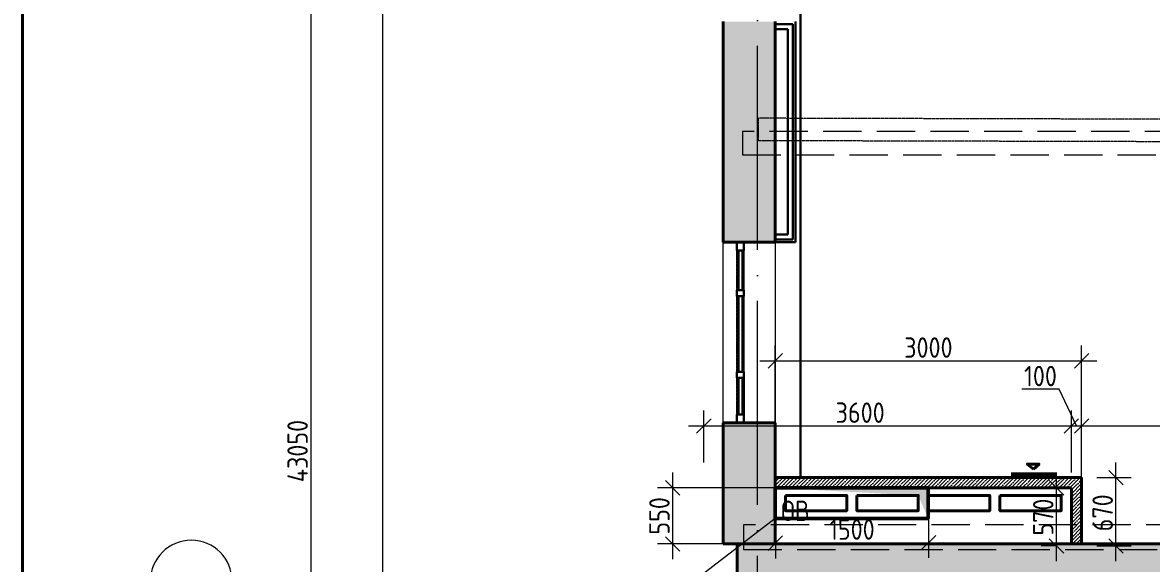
# Model space of a CAD drawing. Header units: millimetres. Extents: x -269164 to 430575, y -569542 to 36130.
# Drawn here: x 165045 to 176099, y -409892 to -404590 of the extents above; entities that cross this region are included whole.
import ezdxf

# ---------------------------------------------------------------- set-up
doc = ezdxf.new("R2010")
doc.units = ezdxf.units.MM
for name, pattern in [('ADSK_Линия сетки', [25, 20, -2.5, 0, -2.5]), ('ADSK_Сверху', [4.5, 3, -1.5]), ('GOST2.303 4', [7, 5, -2, 0])]:
    doc.linetypes.add(name, pattern=pattern)
for name, color, linetype, lineweight in [('Витраж', 7, 'Continuous', 18), ('Каркас', 7, 'Continuous', 18), ('Марки', 7, 'Continuous', 20), ('Марки помещений', 7, 'Continuous', 20), ('Обобщенные модели', 7, 'Continuous', 18), ('Оси', 7, 'Continuous', 9), ('Панели витража', 7, 'Continuous', 18), ('Размеры', 7, 'Continuous', 9), ('Стены внутренние', 7, 'Continuous', 18), ('Стены наружные', 7, 'Continuous', 18), ('Стены штриховка', 7, 'Continuous', 18), ('Узлы', 7, 'Continuous', 18)]:
    doc.layers.add(name, color=color, linetype=linetype, lineweight=lineweight)
doc.styles.add('GOST Common', font='GOST_Common.ttf', dxfattribs={"width": 0.9, "height": 200})
doc.styles.add('GOST Common_2', font='GOST_Common.ttf', dxfattribs={"width": 0.9, "height": 250})
doc.dimstyles.new('ADSK_Основной_2_5_мм', dxfattribs={"dimscale": 304.8, "dimtxt": 251.428749, "dimasz": 0.463911, "dimexe": 0.492126, "dimexo": 0.492126, "dimgap": 0.098425, "dimtad": 1, "dimdec": 1, "dimrnd": 0.1, "dimdsep": 46, "dimtxsty": 'GOST Common', "dimblk1": 'OBLIQUE', "dimblk2": 'OBLIQUE', "dimsah": 1, "dimcen": 0.09, "dimdle": 0.492126, "dimazin": 2, "dimtfac": 1, "dimtdec": 4, "dimtix": 1, "dimtmove": 0, "dimatfit": 3, "dimfxl": 1, "dimtvp": 1, "dimtfill": 1, "dimtolj": 1, "dimtzin": 0, "dimlwd": 20, "dimlwe": 20, "dimarcsym": 2})
doc.dimstyles.new('ADSK_Основной_2_мм_Округление_до_1_мм', dxfattribs={"dimscale": 304.8, "dimtxt": 201.142999, "dimasz": 0.463911, "dimexe": 0.492126, "dimexo": 0.492126, "dimgap": 0.098425, "dimtad": 1, "dimdec": 0, "dimdsep": 46, "dimtxsty": 'GOST Common', "dimblk1": 'OBLIQUE', "dimblk2": 'OBLIQUE', "dimsah": 1, "dimcen": 0.09, "dimdle": 0.492126, "dimazin": 2, "dimtfac": 1, "dimtdec": 4, "dimtix": 1, "dimtmove": 0, "dimatfit": 3, "dimfxl": 1, "dimtvp": 1, "dimtolj": 1, "dimtzin": 0, "dimlwd": 20, "dimlwe": 20, "dimarcsym": 2})
doc.dimstyles.new('ADSK_Основной_2_мм_Округление_до_1_мм_1', dxfattribs={"dimscale": 304.8, "dimtxt": 201.142999, "dimasz": 0.463911, "dimexe": 0.492126, "dimexo": 0.492126, "dimgap": 0.098425, "dimtad": 1, "dimdec": 0, "dimdsep": 46, "dimtxsty": 'GOST Common', "dimblk1": 'OBLIQUE', "dimblk2": 'OBLIQUE', "dimsah": 1, "dimcen": 0.09, "dimdle": 0.492126, "dimazin": 2, "dimtfac": 1, "dimtdec": 4, "dimtix": 1, "dimtmove": 1, "dimatfit": 3, "dimfxl": 1, "dimtvp": 1, "dimtolj": 1, "dimtzin": 0, "dimlwd": 20, "dimlwe": 20, "dimarcsym": 2})

# ---------------------------------------------------------------- blocks, each defined once
blk = doc.blocks.new('Прямоугольный импост - 70х20_60мм-1426885-03 План 3-го этажа маркировочный')
at = {"layer": 'Витраж', "color": 253, "linetype": 'ADSK_Сверху', "true_color": 0xaaaaaa}
for p, q in [((-5936, 19885), (-6006, 19885)), ((-6006, 19805), (-6006, 19885)), ((-5936, 19805), (-5936, 19885)), ((-6006, 19385), (-6006, 19415)), ((-5936, 19385), (-5936, 19415))]:
    blk.add_line(p, q, dxfattribs=at)
blk = doc.blocks.new('Прямоугольный импост - 70х20_60мм-1424482-03 План 3-го этажа маркировочный')
at = {"layer": 'Витраж', "color": 253, "linetype": 'ADSK_Сверху', "true_color": 0xaaaaaa}
for p, q in [((-80, 35), (0, 35)), ((0, 35), (0, -35)), ((0, -35), (-80, -35))]:
    blk.add_line(p, q, dxfattribs=at)
blk = doc.blocks.new('Прямоугольный импост - 70х20_60мм-1424483-03 План 3-го этажа маркировочный')
at = {"layer": 'Витраж', "color": 253, "linetype": 'ADSK_Сверху', "true_color": 0xaaaaaa}
for p, q in [((0, 35), (-80, 35)), ((0, -35), (0, 35)), ((-80, -35), (0, -35))]:
    blk.add_line(p, q, dxfattribs=at)
blk = doc.blocks.new('Прямоугольный импост - 70х20_60мм-1225850-03 План 3-го этажа маркировочный')
at = {"layer": 'Витраж', "color": 253, "linetype": 'ADSK_Сверху', "true_color": 0xaaaaaa}
for p, q in [((-6144, 27281), (-6144, 27311)), ((-6074, 27281), (-6074, 27311)), ((-6144, 26511), (-6144, 26541)), ((-6074, 26511), (-6074, 26541))]:
    blk.add_line(p, q, dxfattribs=at)
blk = doc.blocks.new('Прямоугольный импост - 70х20_60мм-1225113-03 План 3-го этажа маркировочный')
at = {"layer": 'Витраж', "color": 253, "linetype": 'ADSK_Сверху', "true_color": 0xaaaaaa}
for p, q in [((41024, 2435), (40994, 2435)), ((41464, 2435), (41384, 2435)), ((41464, 2365), (41464, 2435)), ((41024, 2365), (40994, 2365)), ((41464, 2365), (41384, 2365))]:
    blk.add_line(p, q, dxfattribs=at)
blk = doc.blocks.new('Прямоугольный импост - 70х60мм-1424480-03 План 3-го этажа маркировочный')
at = {"layer": 'Витраж', "color": 253, "linetype": 'ADSK_Сверху', "true_color": 0xaaaaaa}
for p, q in [((-30, 35), (30, 35)), ((30, -35), (-30, -35))]:
    blk.add_line(p, q, dxfattribs=at)
blk = doc.blocks.new('Прямоугольный импост - 70х60мм-1225009-03 План 3-го этажа маркировочный')
at = {"layer": 'Витраж', "color": 253, "linetype": 'ADSK_Сверху', "true_color": 0xaaaaaa}
for p, q in [((41024, 2435), (41024, 2365)), ((41384, 2435), (41024, 2435)), ((41384, 2365), (41384, 2435)), ((41384, 2365), (41024, 2365))]:
    blk.add_line(p, q, dxfattribs=at)
blk = doc.blocks.new('Прямоугольный импост - 70х60мм-1426887-03 План 3-го этажа маркировочный')
at = {"layer": 'Витраж', "color": 253, "linetype": 'ADSK_Сверху', "true_color": 0xaaaaaa}
for p, q in [((-5936, 19805), (-6006, 19805)), ((-6006, 19415), (-6006, 19805)), ((-5936, 19415), (-5936, 19805)), ((-6006, 19415), (-5936, 19415))]:
    blk.add_line(p, q, dxfattribs=at)
blk = doc.blocks.new('Прямоугольный импост - 70х60мм-1229542-03 План 3-го этажа маркировочный')
at = {"layer": 'Витраж', "color": 253, "linetype": 'ADSK_Сверху', "true_color": 0xaaaaaa}
for p, q in [((-6074, 27281), (-6144, 27281)), ((-6144, 26541), (-6144, 27281)), ((-6074, 26541), (-6074, 27281)), ((-6144, 26541), (-6074, 26541))]:
    blk.add_line(p, q, dxfattribs=at)
blk = doc.blocks.new('Системная панель - _AR_Стекло_40мм_привязка по центру-V30-03 План 3-го этажа маркировочный')
at = {"layer": 'Панели витража', "lineweight": 30}
for p, q in [((180, 20), (-180, 20)), ((-180, 20), (-180, -20)), ((180, -20), (180, 20)), ((-180, -20), (180, -20))]:
    blk.add_line(p, q, dxfattribs=at)
blk = doc.blocks.new('Прямоугольный импост - 70х40_60мм-V7-03 План 3-го этажа маркировочный')
at = {"layer": 'Витраж'}
for p, q in [((41024, 2435), (41384, 2435)), ((41024, 2365), (41384, 2365))]:
    blk.add_line(p, q, dxfattribs=at)
blk = doc.blocks.new('Прямоугольный импост - 70х20_60мм-V31-03 План 3-го этажа маркировочный')
at = {"layer": 'Витраж', "lineweight": 30}
for p, q in [((-80, 35), (0, 35)), ((-80, -35), (-80, 35)), ((0, 35), (0, -35)), ((0, -35), (-80, -35))]:
    blk.add_line(p, q, dxfattribs=at)
blk = doc.blocks.new('Прямоугольный импост - 70х20_60мм-V32-03 План 3-го этажа маркировочный')
at = {"layer": 'Витраж', "lineweight": 30}
for p, q in [((0, 35), (-80, 35)), ((-80, 35), (-80, -35)), ((0, -35), (0, 35)), ((-80, -35), (0, -35))]:
    blk.add_line(p, q, dxfattribs=at)
blk = doc.blocks.new('Системная панель - _AR_Стекло_40мм_привязка по центру-V33-03 План 3-го этажа маркировочный')
at = {"layer": 'Панели витража', "lineweight": 30}
for p, q in [((195, 20), (-195, 20)), ((-195, 20), (-195, -20)), ((195, -20), (195, 20)), ((-195, -20), (195, -20))]:
    blk.add_line(p, q, dxfattribs=at)
blk = doc.blocks.new('Прямоугольный импост - 70х40_60мм-1426886-03 План 3-го этажа маркировочный')
at = {"layer": 'Витраж'}
for p, q in [((-6006, 19805), (-6006, 19415)), ((-5936, 19805), (-5936, 19415))]:
    blk.add_line(p, q, dxfattribs=at)
blk = doc.blocks.new('Системная панель - _AR_Стекло_40мм_привязка по центру-1225896-03 План 3-го этажа маркировочный')
at = {"layer": 'Панели витража', "lineweight": 30}
for p, q in [((370, 20), (-370, 20)), ((-370, 20), (-370, -20)), ((370, -20), (370, 20)), ((-370, -20), (370, -20))]:
    blk.add_line(p, q, dxfattribs=at)
blk = doc.blocks.new('Прямоугольный импост - 70х40_60мм-1229684-03 План 3-го этажа маркировочный')
at = {"layer": 'Витраж'}
for p, q in [((-6144, 27281), (-6144, 26541)), ((-6074, 27281), (-6074, 26541))]:
    blk.add_line(p, q, dxfattribs=at)
blk = doc.blocks.new('Прямоугольный импост - 70х60мм-V35-03 План 3-го этажа маркировочный')
at = {"layer": 'Витраж', "lineweight": 30}
for p, q in [((-30, 35), (30, 35)), ((-30, -35), (-30, 35)), ((30, 35), (30, -35)), ((30, -35), (-30, -35))]:
    blk.add_line(p, q, dxfattribs=at)
blk = doc.blocks.new('Ось сетки - Круг_Ø8 мм-6577-03 План 3-го этажа маркировочный')
at = {"layer": 'Оси', "lineweight": 20}
for start, end in [(360, 180), (180, 360)]:
    blk.add_arc((0, 0), 4, start, end, dxfattribs=at)
blk = doc.blocks.new('_Oblique')
at = {"color": 0, "linetype": 'ByBlock', "lineweight": -2}
blk.add_line((-0.5, -0.5), (0.5, 0.5), dxfattribs=at)
blk = doc.blocks.new('*D10045')
at = {"layer": 'Defpoints', "color": 0, "lineweight": 40, "transparency": 16777216}
for p in [(168668, -393765), (168568, -410065), (168668, -410065)]:
    blk.add_point(p, dxfattribs=at)
at = {"layer": 'Размеры', "color": 0, "lineweight": 20, "transparency": 16777216}
for p, q in [((168568, -393615), (168568, -410215)), ((168518, -393765), (168418, -393765)), ((168518, -410065), (168418, -410065))]:
    blk.add_line(p, q, dxfattribs=at)
at = {"layer": 'Размеры', "color": 0, "lineweight": 20, "transparency": 16777216, "xscale": 141.4, "yscale": 141.4, "zscale": 141.4}
for p, rotation in [((168568, -393765), 90), ((168568, -410065), 270)]:
    blk.add_blockref('_Oblique', p, dxfattribs=dict(at, rotation=rotation))
at = {"layer": 'Размеры', "color": 0, "lineweight": 20, "transparency": 16777216, "insert": (168438, -401915), "char_height": 200, "width": 889.8, "attachment_point": 5, "rotation": 90, "style": 'GOST Common', "bg_fill": 3, "box_fill_scale": 1.1, "bg_fill_color": 256, "bg_fill_true_color": 13158600, "bg_fill_transparency": 0}
blk.add_mtext('\\A1;16300', dxfattribs=at)
blk = doc.blocks.new('*D10050')
at = {"layer": 'Defpoints', "color": 0, "lineweight": 40, "transparency": 16777216}
for p in [(167968, -387265), (167868, -430315), (167968, -430315)]:
    blk.add_point(p, dxfattribs=at)
at = {"layer": 'Размеры', "color": 0, "lineweight": 20, "transparency": 16777216}
for p, q in [((167868, -387115), (167868, -430465)), ((167818, -387265), (167718, -387265)), ((167818, -430315), (167718, -430315))]:
    blk.add_line(p, q, dxfattribs=at)
at = {"layer": 'Размеры', "color": 0, "lineweight": 20, "transparency": 16777216, "xscale": 141.4, "yscale": 141.4, "zscale": 141.4}
for p, rotation in [((167868, -387265), 90), ((167868, -430315), 270)]:
    blk.add_blockref('_Oblique', p, dxfattribs=dict(at, rotation=rotation))
at = {"layer": 'Размеры', "color": 0, "lineweight": 20, "transparency": 16777216, "insert": (167738, -408790), "char_height": 200, "width": 971.62, "attachment_point": 5, "rotation": 90, "style": 'GOST Common', "bg_fill": 3, "box_fill_scale": 1.1, "bg_fill_color": 256, "bg_fill_true_color": 13158600, "bg_fill_transparency": 0}
blk.add_mtext('\\A1;43050', dxfattribs=at)
blk = doc.blocks.new('*D10124')
at = {"layer": 'Defpoints', "color": 0, "lineweight": 40, "transparency": 16777216}
for p in [(172414, -409151), (173914, -409151), (173916, -409688)]:
    blk.add_point(p, dxfattribs=at)
at = {"layer": 'Размеры', "color": 0, "lineweight": 20, "transparency": 16777216}
for p, q in [((172415, -409301), (172417, -409843)), ((173915, -409301), (173917, -409838)), ((172266, -409694), (174066, -409687))]:
    blk.add_line(p, q, dxfattribs=at)
at = {"layer": 'Размеры', "color": 0, "lineweight": 20, "transparency": 16777216, "xscale": 141.4, "yscale": 141.4, "zscale": 141.4}
for p, rotation in [((172416, -409693), 180.2248707919545), ((173916, -409688), 0.2248707919544707)]:
    blk.add_blockref('_Oblique', p, dxfattribs=dict(at, rotation=rotation))
at = {"layer": 'Размеры', "color": 0, "lineweight": 20, "transparency": 16777216, "insert": (173166, -409560), "char_height": 200, "width": 560.47, "attachment_point": 5, "rotation": 0.2249, "style": 'GOST Common'}
blk.add_mtext('\\A1;1500', dxfattribs=at)
blk = doc.blocks.new('*D10125')
at = {"layer": 'Defpoints', "color": 0, "lineweight": 40, "transparency": 16777216}
for p in [(171411, -409151), (172814, -409151), (172814, -409701)]:
    blk.add_point(p, dxfattribs=at)
at = {"layer": 'Размеры', "color": 0, "lineweight": 20, "transparency": 16777216}
for p, q in [((171411, -409851), (171411, -409001)), ((172664, -409151), (171261, -409151)), ((172664, -409701), (171261, -409701))]:
    blk.add_line(p, q, dxfattribs=at)
at = {"layer": 'Размеры', "color": 0, "lineweight": 20, "transparency": 16777216, "xscale": 141.4, "yscale": 141.4, "zscale": 141.4}
for p, rotation in [((171411, -409151), 90), ((171411, -409701), 270)]:
    blk.add_blockref('_Oblique', p, dxfattribs=dict(at, rotation=rotation))
at = {"layer": 'Размеры', "color": 0, "lineweight": 20, "transparency": 16777216, "insert": (171281, -409426), "char_height": 200, "width": 560.47, "attachment_point": 5, "rotation": 90, "style": 'GOST Common'}
blk.add_mtext('\\A1;550', dxfattribs=at)
blk = doc.blocks.new('*D12276')
at = {"layer": 'Defpoints', "color": 0, "transparency": 16777216}
for p in [(175316, -408544), (171716, -409051), (175316, -409151)]:
    blk.add_point(p, dxfattribs=at)
at = {"layer": 'Размеры', "color": 0, "lineweight": 20, "transparency": 16777216}
for p, q in [((171716, -408901), (171716, -408394)), ((175316, -409001), (175316, -408394)), ((171566, -408544), (175466, -408544))]:
    blk.add_line(p, q, dxfattribs=at)
at = {"layer": 'Размеры', "color": 0, "lineweight": 20, "transparency": 16777216, "xscale": 141.4, "yscale": 141.4, "zscale": 141.4, "rotation": 180}
blk.add_blockref('_Oblique', (171716, -408544), dxfattribs=at)
at = {"layer": 'Размеры', "color": 0, "lineweight": 20, "transparency": 16777216, "xscale": 141.4, "yscale": 141.4, "zscale": 141.4}
blk.add_blockref('_Oblique', (175316, -408544), dxfattribs=at)
at = {"layer": 'Размеры', "color": 0, "transparency": 16777216, "insert": (173247, -408414), "char_height": 200, "attachment_point": 5, "style": 'GOST Common'}
blk.add_mtext('\\A1;3600', dxfattribs=at)
blk = doc.blocks.new('*D12207')
at = {"layer": 'Defpoints', "color": 0, "transparency": 16777216}
for p in [(175416, -408544), (175316, -409151), (175416, -409151)]:
    blk.add_point(p, dxfattribs=at)
at = {"layer": 'Размеры', "color": 0, "lineweight": 20, "transparency": 16777216}
for p, q in [((175196, -408185), (174830, -408185)), ((175366, -408544), (175196, -408185)), ((175316, -409001), (175316, -408394)), ((175416, -409001), (175416, -408394)), ((175166, -408544), (175566, -408544))]:
    blk.add_line(p, q, dxfattribs=at)
at = {"layer": 'Размеры', "color": 0, "lineweight": 20, "transparency": 16777216, "xscale": 141.4, "yscale": 141.4, "zscale": 141.4, "rotation": 180}
blk.add_blockref('_Oblique', (175316, -408544), dxfattribs=at)
at = {"layer": 'Размеры', "color": 0, "lineweight": 20, "transparency": 16777216, "xscale": 141.4, "yscale": 141.4, "zscale": 141.4}
blk.add_blockref('_Oblique', (175416, -408544), dxfattribs=at)
at = {"layer": 'Размеры', "color": 0, "transparency": 16777216, "insert": (175013, -408055), "char_height": 200, "attachment_point": 5, "style": 'GOST Common'}
blk.add_mtext('\\A1;100', dxfattribs=at)
blk = doc.blocks.new('*D12277')
at = {"layer": 'Defpoints', "color": 0, "transparency": 16777216}
for p in [(178574, -408544), (175416, -409701), (178574, -409701)]:
    blk.add_point(p, dxfattribs=at)
at = {"layer": 'Размеры', "color": 0, "lineweight": 20, "transparency": 16777216}
for p, q in [((175416, -409551), (175416, -408394)), ((178574, -409551), (178574, -408394)), ((175266, -408544), (178724, -408544))]:
    blk.add_line(p, q, dxfattribs=at)
at = {"layer": 'Размеры', "color": 0, "lineweight": 20, "transparency": 16777216, "xscale": 141.4, "yscale": 141.4, "zscale": 141.4, "rotation": 180}
blk.add_blockref('_Oblique', (175416, -408544), dxfattribs=at)
at = {"layer": 'Размеры', "color": 0, "lineweight": 20, "transparency": 16777216, "xscale": 141.4, "yscale": 141.4, "zscale": 141.4}
blk.add_blockref('_Oblique', (178574, -408544), dxfattribs=at)
at = {"layer": 'Размеры', "color": 0, "transparency": 16777216, "insert": (176995, -408414), "char_height": 200, "attachment_point": 5, "style": 'GOST Common'}
blk.add_mtext('\\A1;3158', dxfattribs=at)
blk = doc.blocks.new('*D12256')
at = {"layer": 'Defpoints', "color": 0, "transparency": 16777216}
for p in [(175416, -409051), (175752, -409051), (175416, -409721)]:
    blk.add_point(p, dxfattribs=at)
at = {"layer": 'Размеры', "color": 0, "lineweight": 20, "transparency": 16777216}
for p, q in [((175752, -409871), (175752, -408901)), ((175566, -409051), (175902, -409051)), ((175566, -409721), (175902, -409721))]:
    blk.add_line(p, q, dxfattribs=at)
at = {"layer": 'Размеры', "color": 0, "lineweight": 20, "transparency": 16777216, "xscale": 141.4, "yscale": 141.4, "zscale": 141.4}
for p, rotation in [((175752, -409051), 90), ((175752, -409721), 270)]:
    blk.add_blockref('_Oblique', p, dxfattribs=dict(at, rotation=rotation))
at = {"layer": 'Размеры', "color": 0, "transparency": 16777216, "insert": (175622, -409396), "char_height": 200, "attachment_point": 5, "rotation": 90, "style": 'GOST Common'}
blk.add_mtext('\\A1;670', dxfattribs=at)
blk = doc.blocks.new('*D12257')
at = {"layer": 'Defpoints', "color": 0, "transparency": 16777216}
for p in [(175170, -409151), (175316, -409151), (175316, -409721)]:
    blk.add_point(p, dxfattribs=at)
at = {"layer": 'Размеры', "color": 0, "lineweight": 20, "transparency": 16777216}
for p, q in [((175170, -409871), (175170, -409001)), ((175166, -409151), (175020, -409151)), ((175166, -409721), (175020, -409721))]:
    blk.add_line(p, q, dxfattribs=at)
at = {"layer": 'Размеры', "color": 0, "lineweight": 20, "transparency": 16777216, "xscale": 141.4, "yscale": 141.4, "zscale": 141.4}
for p, rotation in [((175170, -409151), 90), ((175170, -409721), 270)]:
    blk.add_blockref('_Oblique', p, dxfattribs=dict(at, rotation=rotation))
at = {"layer": 'Размеры', "color": 0, "transparency": 16777216, "insert": (175040, -409438), "char_height": 200, "attachment_point": 5, "rotation": 90, "style": 'GOST Common'}
blk.add_mtext('\\A1;570', dxfattribs=at)
blk = doc.blocks.new('*D12290')
at = {"layer": 'Defpoints', "color": 0, "transparency": 16777216}
for p in [(175416, -407906), (172416, -409051), (175416, -409051)]:
    blk.add_point(p, dxfattribs=at)
at = {"layer": 'Размеры', "color": 0, "lineweight": 20, "transparency": 16777216}
for p, q in [((172416, -408901), (172416, -407756)), ((175416, -408901), (175416, -407756)), ((172266, -407906), (175566, -407906))]:
    blk.add_line(p, q, dxfattribs=at)
at = {"layer": 'Размеры', "color": 0, "lineweight": 20, "transparency": 16777216, "xscale": 141.4, "yscale": 141.4, "zscale": 141.4, "rotation": 180}
blk.add_blockref('_Oblique', (172416, -407906), dxfattribs=at)
at = {"layer": 'Размеры', "color": 0, "lineweight": 20, "transparency": 16777216, "xscale": 141.4, "yscale": 141.4, "zscale": 141.4}
blk.add_blockref('_Oblique', (175416, -407906), dxfattribs=at)
at = {"layer": 'Размеры', "color": 0, "transparency": 16777216, "insert": (173915, -407776), "char_height": 200, "attachment_point": 5, "style": 'GOST Common'}
blk.add_mtext('\\A1;3000', dxfattribs=at)

msp = doc.modelspace()

# ---------------------------------------------------------------- hatches: boundary and pattern name
at = {"layer": 'Стены внутренние', "true_color": 0xc0c0c0}
msp.add_hatch(color=9, dxfattribs=at).paths.add_polyline_path([(178519.61, -410210.93), (178953.82, -410210.93), (178945.34, -404341.01), (178565.34, -404341.12), (178573.82, -409700.93), (172551.86, -409700.93), (172551.86, -410210.93), (176242.63, -410210.93)])
at = {"layer": 'Стены внутренние', "lineweight": 9}
h = msp.add_hatch(dxfattribs=at)
h.set_pattern_fill('ANSI35', color=256, scale=8, style=0)
h.set_pattern_definition([(45, (172489.625, -422451.454), (-35.92102, 35.92102), []), (45, (172525.546, -422451.454), (-35.92102, 35.92102), [63.5, -12.7, 0, -12.7])])
h.paths.add_polyline_path([(175415.53, -409050.93), (175415.53, -409700.93), (175315.53, -409700.93), (175315.53, -409150.93), (172414.15, -409150.93), (172414.15, -409050.93)])
at = {"layer": 'Стены наружные', "true_color": 0xc0c0c0}
h = msp.add_hatch(color=9, dxfattribs=at)
h.paths.add_polyline_path([(172234.88, -409700.93), (172414.15, -409700.93), (172414.15, -408512.66), (171904.15, -408512.66), (171904.15, -409700.93), (172188.06, -409700.93)])
h.paths.add_polyline_path([(171904.15, -406742.66), (172414.15, -406742.66), (172414.15, -404580.73), (171904.15, -404580.73)])
h.paths.add_polyline_path([(172414.15, -402810.73), (172414.15, -400552.94), (171904.15, -400552.94), (171904.15, -402810.73), (172249.02, -402810.73)])
h.paths.add_polyline_path([(172414.15, -398782.94), (172414.15, -396506.97), (171904.15, -396506.97), (171904.15, -398782.94), (172258, -398782.94)])
h.paths.add_polyline_path([(172234.88, -394736.97), (172414.15, -394736.97), (172414.15, -387374.36), (171904.15, -387369.44), (171904.15, -394736.97), (172188.06, -394736.97)])
h = msp.add_hatch(color=9, dxfattribs=at)
h.paths.add_polyline_path([(172396.9, -421582.67), (172551.86, -421582.67), (172551.86, -420946.52), (172041.86, -420946.52), (172041.86, -421582.67), (172361.15, -421582.67)])
h.paths.add_polyline_path([(172188.06, -419126.52), (172551.86, -419126.52), (172551.86, -418116.63), (172041.86, -418116.63), (172041.86, -419126.52)])
h.paths.add_polyline_path([(172041.86, -417266.63), (172551.86, -417266.63), (172551.86, -416237.83), (172041.86, -416237.83)])
h.paths.add_polyline_path([(172551.86, -415387.83), (172551.86, -414417.48), (172041.86, -414417.48), (172041.86, -415387.83), (172377.63, -415387.83)])
h.paths.add_polyline_path([(172371.97, -413567.48), (172551.86, -413567.48), (172551.86, -412556.73), (172041.86, -412556.73), (172041.86, -413567.48), (172361.15, -413567.48)])
h.paths.add_polyline_path([(172551.86, -410736.73), (172551.86, -409700.93), (172041.86, -409700.93), (172041.86, -410736.73), (172363.17, -410736.73)])
at = {"layer": 'Узлы', "lineweight": 50, "true_color": 0xf26722}
msp.add_hatch(color=30, dxfattribs=at).paths.add_polyline_path([(172414.15, -409150.93), (173815.53, -409225.93), (173914.15, -409450.93), (173914.15, -409150.93)])

# ---------------------------------------------------------------- linework, layer by layer
at = {"color": 18, "lineweight": 40, "true_color": 0x000000}
for p, q in [((175415.53, -409050.93), (172414.15, -409050.93)), ((175415.53, -409700.93), (175415.53, -409050.93)), ((175315.53, -409150.93), (172414.15, -409150.93)), ((175315.53, -409700.93), (175315.53, -409150.93))]:
    msp.add_line(p, q, dxfattribs=at)
at = {"color": 1, "lineweight": 60}
msp.add_lwpolyline([(174724.53, -409021.39), (175162.38, -409021.39)], dxfattribs=at)
at = {"color": 1, "lineweight": 40}
msp.add_lwpolyline([(174943.46, -408969.37), (174883.11, -408917.86), (174999.81, -408917.86), (174943.46, -408969.37)], dxfattribs=at)
at = {"color": 252, "lineweight": 40, "true_color": 0x939598}
for points in [[(172515.53, -409225.93), (173115.53, -409225.93), (173115.53, -409375.93), (172515.53, -409375.93), (172515.53, -409225.93)], [(173215.53, -409225.93), (173815.53, -409225.93), (173815.53, -409375.93), (173215.53, -409375.93), (173215.53, -409225.93)], [(173915.53, -409225.93), (174515.53, -409225.93), (174515.53, -409375.93), (173915.53, -409375.93), (173915.53, -409225.93)], [(174615.53, -409225.93), (175215.53, -409225.93), (175215.53, -409375.93), (174615.53, -409375.93), (174615.53, -409225.93)]]:
    msp.add_lwpolyline(points, dxfattribs=at)
at = {"layer": 'Каркас', "color": 253, "linetype": 'ADSK_Сверху', "true_color": 0xaaaaaa}
for p, q in [((172247.69, -405527.82), (172247.15, -405748.22)), ((178567.24, -405543.22), (172247.69, -405527.82)), ((178567.59, -405763.62), (172247.15, -405748.22))]:
    msp.add_line(p, q, dxfattribs=at)
at = {"layer": 'Каркас', "color": 30, "linetype": 'GOST2.303 4', "ltscale": 75, "true_color": 0xf26722}
for points in [[(172093.56, -405656.95), (172093.56, -405886.95), (178510.05, -405886.95), (178510.05, -405656.95)], [(172105.42, -409514.59), (172105.42, -409754.59), (178521.92, -409754.59), (178521.92, -409514.59)]]:
    msp.add_lwpolyline(points, close=True, dxfattribs=at)
at = {"layer": 'Марки', "color": 30, "true_color": 0xf26722}
msp.add_line((172414.15, -409450.93), (170978.39, -410558.52), dxfattribs=at)
at = {"layer": 'Обобщенные модели', "color": 30, "true_color": 0xf26722}
for p, q in [((172414.15, -409150.93), (172414.15, -409450.93)), ((173914.15, -409150.93), (173914.15, -409450.93)), ((172414.15, -409450.93), (173914.15, -409450.93))]:
    msp.add_line(p, q, dxfattribs=at)
at = {"layer": 'Оси', "linetype": 'ADSK_Линия сетки', "ltscale": 100}
msp.add_line((172242.82, -439320.18), (172242.82, -386200.07), dxfattribs=at)
at = {"layer": 'Стены внутренние', "color": 32, "lineweight": 30, "true_color": 0xcd6928}
for p, q in [((172664.15, -409050.93), (172664.15, -401696.39)), ((172614.15, -404580.73), (172614.15, -406742.66)), ((172414.15, -404605.73), (172589.15, -404605.73)), ((172414.15, -404655.73), (172539.15, -404655.73)), ((172539.15, -404655.73), (172539.15, -406667.66)), ((172589.15, -404605.73), (172589.15, -406717.66)), ((172414.15, -406667.66), (172539.15, -406667.66)), ((172414.15, -406717.66), (172589.15, -406717.66)), ((172414.15, -406742.66), (172614.15, -406742.66))]:
    msp.add_line(p, q, dxfattribs=at)
at = {"layer": 'Стены внутренние', "lineweight": 40}
for p, q in [((172414.15, -408877.93), (172414.15, -408987.93)), ((178573.82, -409700.93), (172551.86, -409700.93))]:
    msp.add_line(p, q, dxfattribs=at)
at = {"layer": 'Стены наружные', "lineweight": 40}
for p, q in [((171904.15, -404580.73), (171904.15, -406742.66)), ((172414.15, -406742.66), (172414.15, -404580.73)), ((171904.15, -406742.66), (172414.15, -406742.66)), ((171904.15, -408512.66), (171904.15, -409700.93)), ((172414.15, -408512.66), (171904.15, -408512.66)), ((172414.15, -408875.93), (172414.15, -408512.66)), ((172414.15, -409700.93), (172414.15, -408987.93)), ((172551.86, -409700.93), (171904.15, -409700.93)), ((172041.86, -409700.93), (172041.86, -410736.73))]:
    msp.add_line(p, q, dxfattribs=at)
at = {"layer": 'Стены наружные'}
for p, q in [((171904.15, -408512.66), (171904.15, -406742.66)), ((172414.15, -406742.66), (172414.15, -408512.66))]:
    msp.add_line(p, q, dxfattribs=at)
at = {"layer": 'Стены штриховка'}
msp.add_line((172414.15, -408875.93), (172414.15, -408877.93), dxfattribs=at)
at = {"layer": 'Узлы', "color": 30, "lineweight": 50, "true_color": 0xf26722}
for p, q in [((172414.15, -409450.93), (172414.15, -409150.93)), ((172414.15, -409150.93), (173914.15, -409150.93)), ((173914.15, -409450.93), (173914.15, -409150.93)), ((173914.15, -409450.93), (172414.15, -409450.93))]:
    msp.add_line(p, q, dxfattribs=at)

# ---------------------------------------------------------------- block references
at = {"layer": 'Витраж', "color": 253, "linetype": 'ADSK_Сверху', "true_color": 0xaaaaaa}
for name, p in [('Прямоугольный импост - 70х20_60мм-1426885-03 План 3-го этажа маркировочный', (178045.2, -426627.86)), ('Прямоугольный импост - 70х60мм-1426887-03 План 3-го этажа маркировочный', (178045.2, -426627.86)), ('Прямоугольный импост - 70х20_60мм-1225850-03 План 3-го этажа маркировочный', (178182.91, -434553.85)), ('Прямоугольный импост - 70х60мм-1229542-03 План 3-го этажа маркировочный', (178182.91, -434553.85))]:
    msp.add_blockref(name, p, dxfattribs=at)
at = {"layer": 'Витраж', "color": 253, "linetype": 'ADSK_Сверху', "true_color": 0xaaaaaa, "extrusion": (0, 0, -1), "rotation": 90.00000000000007}
for name, p in [('Прямоугольный импост - 70х20_60мм-1424482-03 План 3-го этажа маркировочный', (-172074.15, -406742.66)), ('Прямоугольный импост - 70х60мм-1424480-03 План 3-го этажа маркировочный', (-172074.15, -407242.66)), ('Прямоугольный импост - 70х60мм-1424480-03 План 3-го этажа маркировочный', (-172074.15, -408042.66))]:
    msp.add_blockref(name, p, dxfattribs=at)
at = {"layer": 'Витраж', "extrusion": (0, 0, -1), "rotation": 90.00000000000007}
for name, p in [('Прямоугольный импост - 70х20_60мм-V31-03 План 3-го этажа маркировочный', (-172074.15, -406742.66)), ('Прямоугольный импост - 70х60мм-V35-03 План 3-го этажа маркировочный', (-172074.15, -407242.66)), ('Прямоугольный импост - 70х60мм-V35-03 План 3-го этажа маркировочный', (-172074.15, -408042.66))]:
    msp.add_blockref(name, p, dxfattribs=at)
at = {"layer": 'Витраж'}
for name, p in [('Прямоугольный импост - 70х40_60мм-1426886-03 План 3-го этажа маркировочный', (178045.2, -426627.86)), ('Прямоугольный импост - 70х40_60мм-1229684-03 План 3-го этажа маркировочный', (178182.91, -434553.85))]:
    msp.add_blockref(name, p, dxfattribs=at)
at = {"layer": 'Витраж', "color": 253, "linetype": 'ADSK_Сверху', "true_color": 0xaaaaaa}
for name, p, rotation in [('Прямоугольный импост - 70х20_60мм-1225113-03 План 3-го этажа маркировочный', (169674.65, -367048.56), 269.9999999999998), ('Прямоугольный импост - 70х60мм-1225009-03 План 3-го этажа маркировочный', (169674.65, -367048.56), 269.9999999999998), ('Прямоугольный импост - 70х20_60мм-1424483-03 План 3-го этажа маркировочный', (172074.15, -408512.66), 269.9999999999999)]:
    msp.add_blockref(name, p, dxfattribs=dict(at, rotation=rotation))
at = {"layer": 'Витраж'}
for name, p, rotation in [('Прямоугольный импост - 70х40_60мм-V7-03 План 3-го этажа маркировочный', (169674.65, -367048.56), 269.9999999999998), ('Прямоугольный импост - 70х20_60мм-V32-03 План 3-го этажа маркировочный', (172074.15, -408512.66), 269.9999999999999)]:
    msp.add_blockref(name, p, dxfattribs=dict(at, rotation=rotation))
at = {"layer": 'Оси', "lineweight": 20, "xscale": 99.99999999999993, "yscale": 99.99999999999993, "zscale": 99.99999999999993, "rotation": 269.9999999999994}
msp.add_blockref('Ось сетки - Круг_Ø8 мм-6577-03 План 3-го этажа маркировочный', (166696.68, -410065.13), dxfattribs=at)
at = {"layer": 'Панели витража', "rotation": 89.99999999999993}
for name, p in [('Системная панель - _AR_Стекло_40мм_привязка по центру-V33-03 План 3-го этажа маркировочный', (172074.15, -407017.66)), ('Системная панель - _AR_Стекло_40мм_привязка по центру-1225896-03 План 3-го этажа маркировочный', (172074.15, -407642.66)), ('Системная панель - _AR_Стекло_40мм_привязка по центру-V30-03 План 3-го этажа маркировочный', (172074.15, -408252.66))]:
    msp.add_blockref(name, p, dxfattribs=at)

# ---------------------------------------------------------------- texts
at = {"layer": 'Марки помещений', "lineweight": 9, "insert": (172472.76, -409476.45), "char_height": 200, "width": 468.9872, "attachment_point": 7, "style": 'GOST Common_2'}
msp.add_mtext('ОВ', dxfattribs=at)

# ---------------------------------------------------------------- dimensions: what is measured, and where the dimension line sits
at = {"layer": 'Размеры', "lineweight": 20}
for base, p1, p2, angle, dimstyle, override, picture, middle in [((167867.7, -430315.13), (167967.68, -387265.13), (167967.68, -430315.13), 90, 'ADSK_Основной_2_5_мм', {"dimpost": '<>', "dimfxl": 43050}, '*D10050', (167737.7, -408790.13)), ((168567.7, -410065.13), (168667.68, -393765.13), (168667.68, -410065.13), 90, 'ADSK_Основной_2_5_мм', {"dimpost": '<>', "dimfxl": 16300}, '*D10045', (168437.7, -401915.13)), ((171411.41, -409150.93), (172814.15, -409700.93), (172814.15, -409150.93), 90, 'ADSK_Основной_2_мм_Округление_до_1_мм', {"dimpost": '<>', "dimfxl": 1500}, '*D10125', (171281.41, -409425.93)), ((173916.26, -409687.55), (172414.15, -409150.93), (173914.15, -409150.93), 0.224871, 'ADSK_Основной_2_мм_Округление_до_1_мм', {"dimpost": '<>', "dimfxl": 1700}, '*D10124', (173165.76, -409560.49))]:
    dim = msp.add_linear_dim(base=base, p1=p1, p2=p2, angle=angle, dimstyle=dimstyle, override=override, dxfattribs=at)
    dim.commit()
    dim.dimension.update_dxf_attribs({"geometry": picture, "text_midpoint": middle})
at = {"layer": 'Размеры', "color": 18, "true_color": 0x000000}
for base, p1, p2, picture, middle in [((175415.53, -407906.44), (172415.53, -409050.93), (175415.53, -409050.93), '*D12290', (173914.84, -407906.44)), ((175415.53, -408544), (175315.53, -409150.93), (175415.53, -409150.93), '*D12207', (175165.53, -408185.4)), ((175315.53, -408544), (171715.53, -409050.93), (175315.53, -409150.93), '*D12276', (173247.31, -408544)), ((178573.82, -408544), (175415.53, -409700.93), (178573.82, -409700.93), '*D12277', (176994.67, -408544))]:
    dim = msp.add_linear_dim(base=base, p1=p1, p2=p2, dimstyle='ADSK_Основной_2_мм_Округление_до_1_мм_1', override={"dimpost": '<>'}, dxfattribs=at)
    dim.commit()
    dim.dimension.update_dxf_attribs({"geometry": picture, "text_midpoint": middle, "dimtype": 160})
for base, p1, p2, picture, middle in [((175751.7, -409050.93), (175415.53, -409721.3), (175415.53, -409050.93), '*D12256', (175751.7, -409396.48)), ((175170.23, -409150.93), (175315.53, -409720.72), (175315.53, -409150.93), '*D12257', (175170.23, -409438.2))]:
    dim = msp.add_linear_dim(base=base, p1=p1, p2=p2, angle=90, dimstyle='ADSK_Основной_2_мм_Округление_до_1_мм_1', override={"dimpost": '<>'}, dxfattribs=at)
    dim.commit()
    dim.dimension.update_dxf_attribs({"geometry": picture, "text_midpoint": middle, "dimtype": 160})

# ---------------------------------------------------------------- next in the draw order: linework, layer by layer
at = {"color": 3, "lineweight": 40}
msp.add_lwpolyline([(165044.56, -379662.32), (191467.82, -379662.32), (191467.82, -437206.01), (165044.56, -437206.01)], close=True, dxfattribs=at)

doc.saveas('drawing.dxf')
